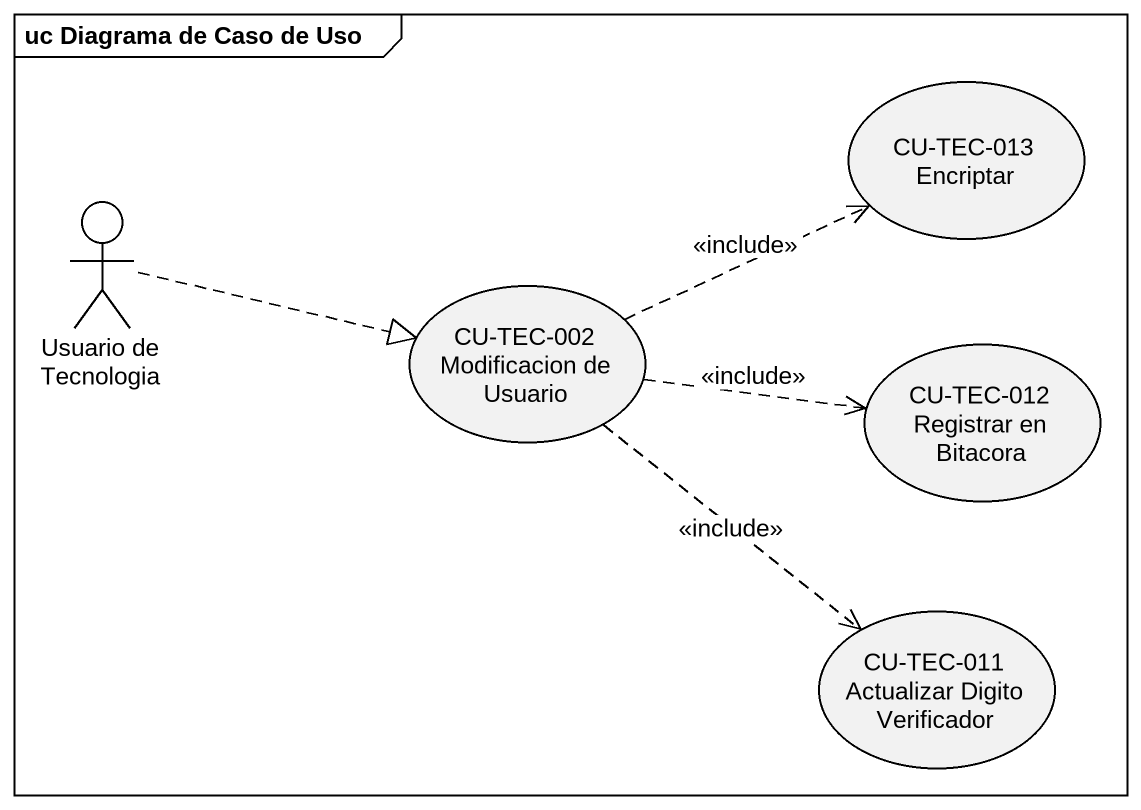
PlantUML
@startuml
mainframe uc Diagrama de Caso de Uso
usecase "CU-TEC-013 Encriptar" as CU_TEC_013_Encriptar
actor "Usuario de Tecnologia" as Usuario_de_Tecnologia
usecase "CU-TEC-002 Modificacion de Usuario" as CU_TEC_002_Modificacion_de
usecase "CU-TEC-012 Registrar en Bitacora" as CU_TEC_012_Registrar_en
usecase "CU-TEC-011 Actualizar Digito Verificador" as CU_TEC_011_Actualizar
Usuario_de_Tecnologia .right.|> CU_TEC_002_Modificacion_de
CU_TEC_002_Modificacion_de .right.> CU_TEC_013_Encriptar : <<include>>
CU_TEC_002_Modificacion_de .right.> CU_TEC_012_Registrar_en : <<include>>
CU_TEC_002_Modificacion_de ..> CU_TEC_011_Actualizar : <<include>>
@enduml
